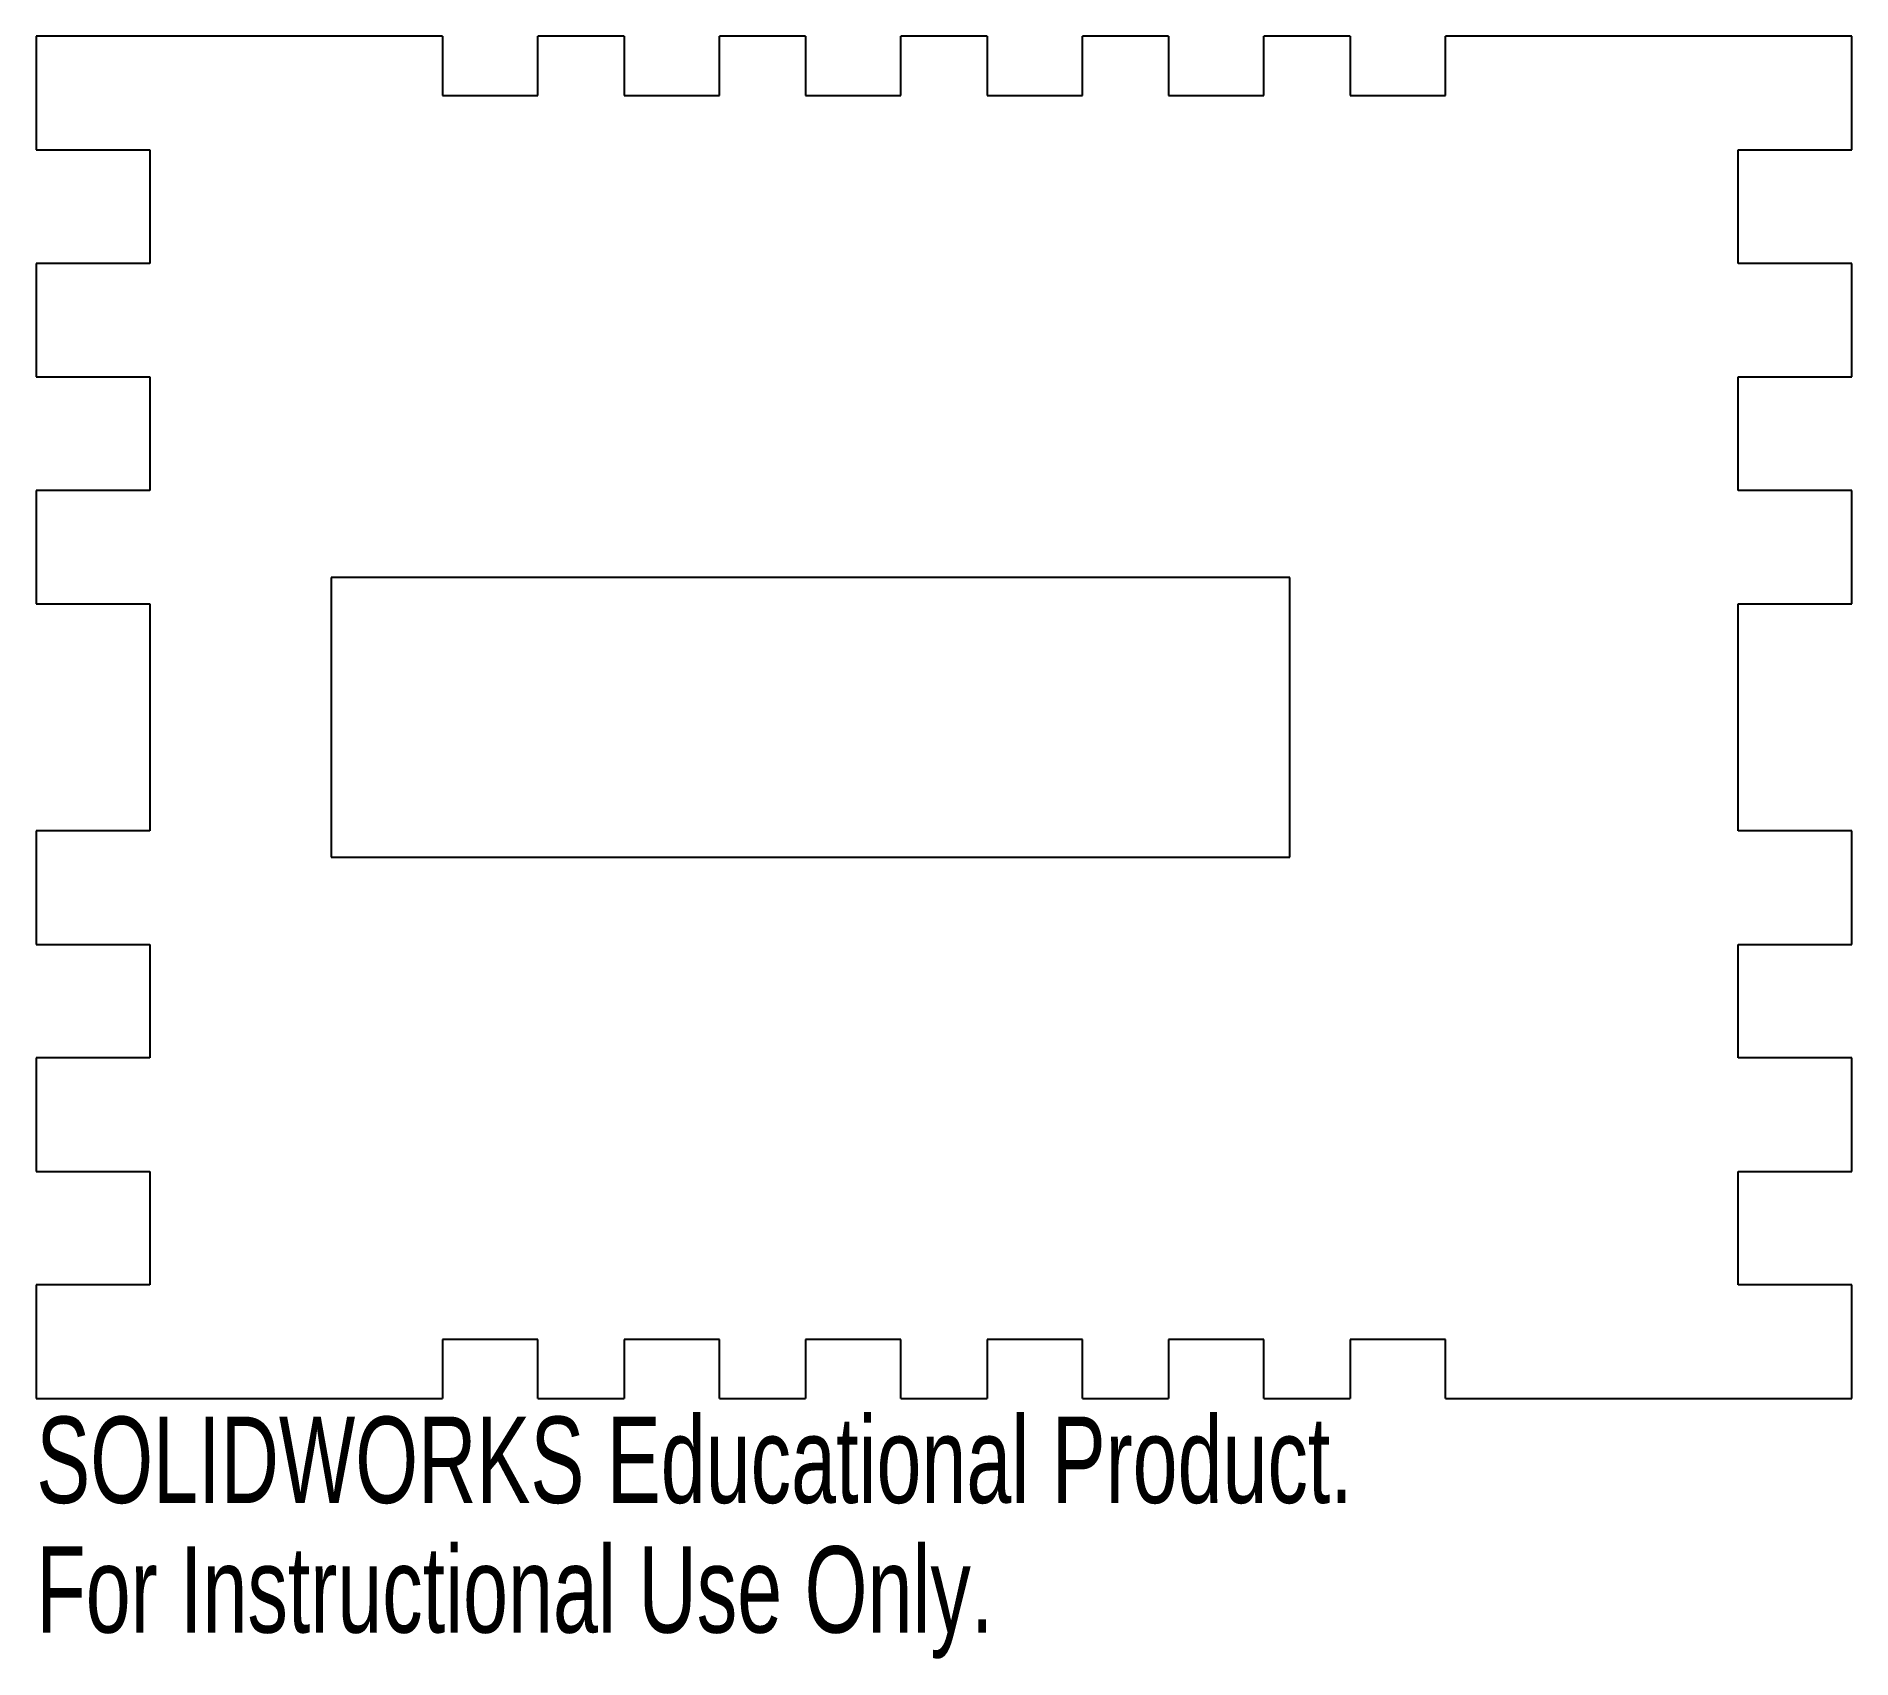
# Model space of a CAD drawing. Header units: inches. Extents: x -2 to 2, y -2.07 to 1.5.
import ezdxf

# ---------------------------------------------------------------- set-up
doc = ezdxf.new("R2010")
doc.units = ezdxf.units.IN
doc.header["$MEASUREMENT"] = 0
doc.styles.add('SLDTEXTSTYLE0', font='TXT', dxfattribs={"width": 0.7})

msp = doc.modelspace()

# ---------------------------------------------------------------- linework, layer by layer
at = {"color": 7, "linetype": 'Continuous', "lineweight": 25}
for p, q in [((-1.105, 1.5), (-2, 1.5)), ((-2, 1.5), (-2, 1.25)), ((-1.105, 1.5), (-1.105, 1.37)), ((-0.705, 1.5), (-0.895, 1.5)), ((-0.895, 1.37), (-0.895, 1.5)), ((-0.705, 1.5), (-0.705, 1.37)), ((-0.305, 1.5), (-0.495, 1.5)), ((-0.495, 1.37), (-0.495, 1.5)), ((-0.305, 1.5), (-0.305, 1.37)), ((0.095, 1.5), (-0.095, 1.5)), ((-0.095, 1.37), (-0.095, 1.5)), ((0.095, 1.5), (0.095, 1.37)), ((0.495, 1.5), (0.305, 1.5)), ((0.305, 1.37), (0.305, 1.5)), ((0.495, 1.5), (0.495, 1.37)), ((0.895, 1.5), (0.705, 1.5)), ((0.705, 1.37), (0.705, 1.5)), ((0.895, 1.5), (0.895, 1.37)), ((2, 1.5), (1.105, 1.5)), ((1.105, 1.37), (1.105, 1.5)), ((2, 1.25), (2, 1.5)), ((-1.105, 1.37), (-0.895, 1.37)), ((-0.705, 1.37), (-0.495, 1.37)), ((-0.305, 1.37), (-0.095, 1.37)), ((0.095, 1.37), (0.305, 1.37)), ((0.495, 1.37), (0.705, 1.37)), ((0.895, 1.37), (1.105, 1.37)), ((-2, 1.25), (-1.75, 1.25)), ((-1.75, 1.25), (-1.75, 1)), ((1.75, 1), (1.75, 1.25)), ((1.75, 1.25), (2, 1.25)), ((-1.75, 1), (-2, 1)), ((-2, 1), (-2, 0.75)), ((2, 1), (1.75, 1)), ((2, 0.75), (2, 1)), ((-2, 0.75), (-1.75, 0.75)), ((-1.75, 0.75), (-1.75, 0.5)), ((1.75, 0.5), (1.75, 0.75)), ((1.75, 0.75), (2, 0.75)), ((-1.75, 0.5), (-2, 0.5)), ((-2, 0.5), (-2, 0.25)), ((2, 0.5), (1.75, 0.5)), ((2, 0.25), (2, 0.5)), ((-1.35, 0.3081), (-1.35, -0.3081)), ((0.7622, 0.3081), (-1.35, 0.3081)), ((0.7622, -0.3081), (0.7622, 0.3081)), ((-2, 0.25), (-1.75, 0.25)), ((-1.75, 0.25), (-1.75, -0.25)), ((1.75, -0.25), (1.75, 0.25)), ((1.75, 0.25), (2, 0.25)), ((-1.75, -0.25), (-2, -0.25)), ((-2, -0.25), (-2, -0.5)), ((2, -0.25), (1.75, -0.25)), ((2, -0.5), (2, -0.25)), ((-1.35, -0.3081), (0.7622, -0.3081)), ((-2, -0.5), (-1.75, -0.5)), ((-1.75, -0.5), (-1.75, -0.75)), ((1.75, -0.75), (1.75, -0.5)), ((1.75, -0.5), (2, -0.5)), ((-1.75, -0.75), (-2, -0.75)), ((-2, -0.75), (-2, -1)), ((2, -0.75), (1.75, -0.75)), ((2, -1), (2, -0.75)), ((-2, -1), (-1.75, -1)), ((-1.75, -1), (-1.75, -1.25)), ((1.75, -1.25), (1.75, -1)), ((1.75, -1), (2, -1)), ((-1.75, -1.25), (-2, -1.25)), ((-2, -1.25), (-2, -1.5)), ((2, -1.25), (1.75, -1.25)), ((2, -1.5), (2, -1.25)), ((-1.105, -1.37), (-1.105, -1.5)), ((-0.895, -1.37), (-1.105, -1.37)), ((-0.895, -1.5), (-0.895, -1.37)), ((-0.705, -1.37), (-0.705, -1.5)), ((-0.495, -1.37), (-0.705, -1.37)), ((-0.495, -1.5), (-0.495, -1.37)), ((-0.305, -1.37), (-0.305, -1.5)), ((-0.095, -1.37), (-0.305, -1.37)), ((-0.095, -1.5), (-0.095, -1.37)), ((0.095, -1.37), (0.095, -1.5)), ((0.305, -1.37), (0.095, -1.37)), ((0.305, -1.5), (0.305, -1.37)), ((0.495, -1.37), (0.495, -1.5)), ((0.705, -1.37), (0.495, -1.37)), ((0.705, -1.5), (0.705, -1.37)), ((0.895, -1.37), (0.895, -1.5)), ((1.105, -1.37), (0.895, -1.37)), ((1.105, -1.5), (1.105, -1.37)), ((-2, -1.5), (-1.105, -1.5)), ((-0.895, -1.5), (-0.705, -1.5)), ((-0.495, -1.5), (-0.305, -1.5)), ((-0.095, -1.5), (0.095, -1.5)), ((0.305, -1.5), (0.495, -1.5)), ((0.705, -1.5), (0.895, -1.5)), ((1.105, -1.5), (2, -1.5))]:
    msp.add_line(p, q, dxfattribs=at)

# ---------------------------------------------------------------- texts
at = {"color": 7, "linetype": 'Continuous', "char_height": 0.1903, "attachment_point": 1, "style": 'SLDTEXTSTYLE0'}
for s, insert in [('SOLIDWORKS Educational Product.', (-2, -1.5401)), ('For Instructional Use Only.', (-2, -1.8256))]:
    msp.add_mtext(s, dxfattribs=dict(at, insert=insert))

doc.saveas('drawing.dxf')
